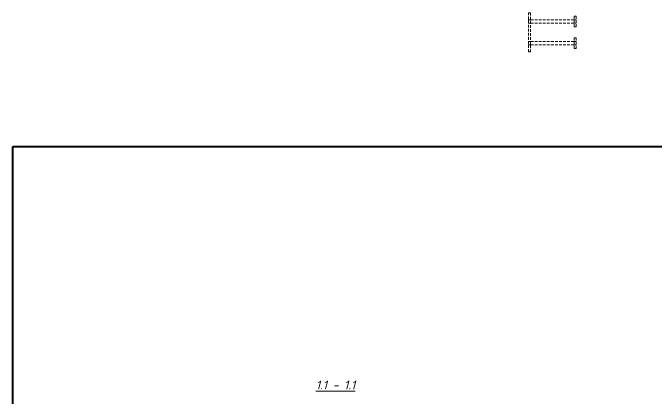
# Model space of a CAD drawing. Header units: millimetres. Extents: x -1807136 to 209800, y 0 to 410608.
# Drawn here: x 13723 to 16687, y 43722 to 45499 of the extents above; entities that cross this region are included whole.
import ezdxf
from ezdxf.enums import TextEntityAlignment as Align

# ---------------------------------------------------------------- set-up
doc = ezdxf.new("R2010")
doc.units = ezdxf.units.MM
doc.linetypes.add('HIDDEN', pattern=[0.375, 0.25, -0.125])
doc.layers.get('0').update_dxf_attribs({"lineweight": 5})
doc.layers.add('#Dimensions', color=7, linetype='Continuous', lineweight=9)
doc.styles.add('STEP PR', font='isocpeui.ttf')

# ---------------------------------------------------------------- blocks, each defined once
blk = doc.blocks.new('A$C1D632181')
at = {"linetype": 'HIDDEN', "ltscale": 50}
for points in [[(0, 0), (10, 0), (10, -180), (0, -180)], [(220, -15), (210, -15), (210, -65), (220, -65)], [(220, -115), (210, -115), (210, -165), (220, -165)]]:
    blk.add_lwpolyline(points, close=True, dxfattribs=at)
for points in [[(220, -15), (220, -65)], [(0, -32), (10, -32)], [(0, -32), (0, -48)], [(0, -48), (10, -48)], [(10, -32), (210, -32)], [(10, -48), (210, -48)], [(210, -32), (220, -32)], [(210, -48), (220, -48)], [(220, -115), (220, -165)], [(0, -132), (10, -132)], [(0, -132), (0, -148)], [(0, -148), (10, -148)], [(10, -132), (210, -132)], [(10, -148), (210, -148)], [(210, -132), (220, -132)], [(210, -148), (220, -148)]]:
    blk.add_lwpolyline(points, dxfattribs=at)

msp = doc.modelspace()

# ---------------------------------------------------------------- linework, layer by layer
at = {"color": 3, "lineweight": 40}
msp.add_lwpolyline([(13722.58032, 44882.43803), (24318.13743, 44882.43803), (24318.13743, 37575.98639), (13722.58032, 37575.98639)], close=True, dxfattribs=at)

# ---------------------------------------------------------------- block references
msp.add_blockref('A$C1D632181', (16098.77686, 45499.24816))

# ---------------------------------------------------------------- texts
at = {"layer": '#Dimensions', "style": 'STEP PR'}
msp.add_text('%%U1.1 - 1.1', height=40, dxfattribs=at).set_placement((15209.83598, 43763.29509), align=Align.CENTER)

doc.saveas('drawing.dxf')
